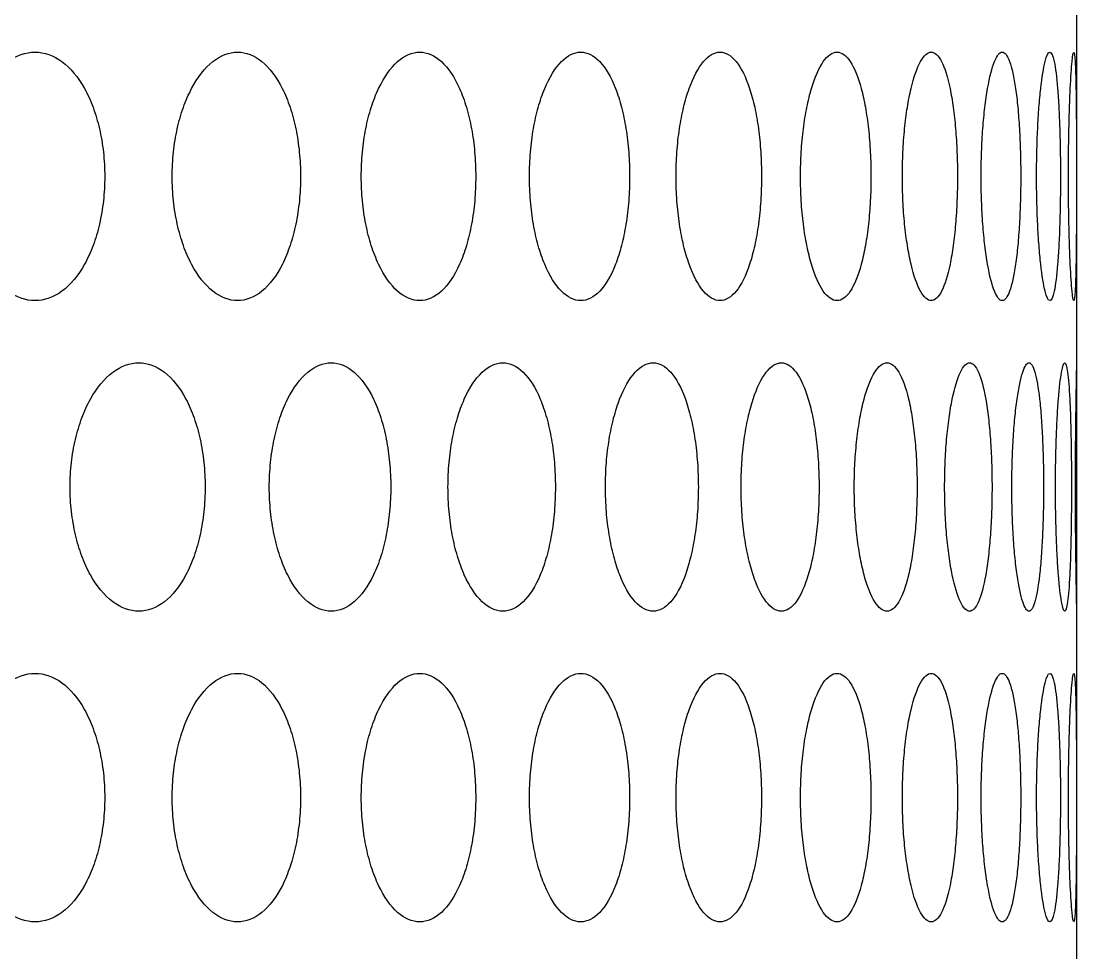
# Model space of a CAD drawing. Header units: millimetres. Extents: x 324 to 7054, y -67 to 2159.
# Drawn here: x 891.51 to 925.51, y 684 to 714 of the extents above; entities that cross this region are included whole.
import ezdxf

# ---------------------------------------------------------------- set-up
doc = ezdxf.new("R2010")
doc.units = ezdxf.units.MM
doc.header["$LTSCALE"] = 153.67
doc.layers.get('0').update_dxf_attribs({"linetype": 'CONTINUOUS'})
doc.layers.add('02___PRT_ALL_AXES', color=7, linetype='CONTINUOUS')

msp = doc.modelspace()

# ---------------------------------------------------------------- linework, layer by layer
at = {"linetype": 'Continuous'}
msp.add_line((925.51376, 232.49176), (925.51376, 776), dxfattribs=at)
at = {"layer": '02___PRT_ALL_AXES', "linetype": 'Continuous'}
for points, knots in [([(889.64509, 709), (889.64529, 709.26583), (889.67577, 709.78945), (889.81114, 710.54514), (890.02753, 711.23528), (890.41639, 712.04859), (891.05967, 712.7909), (891.96342, 713.10456), (892.85334, 712.79082), (893.47321, 712.05038), (893.84376, 711.2386), (894.04919, 710.54817), (894.17725, 709.79095), (894.20601, 709.2663), (894.20619, 709)], [0, 0, 0, 0, 0.0625, 0.125, 0.1875, 0.25, 0.375, 0.5, 0.625, 0.75, 0.8125, 0.875, 0.9375, 1, 1, 1, 1]), ([(896.38068, 709), (896.38086, 709.26583), (896.4086, 709.78945), (896.53176, 710.54514), (896.72858, 711.23528), (897.08209, 712.04859), (897.6664, 712.7909), (898.4859, 713.10456), (899.29132, 712.79082), (899.85133, 712.05038), (900.18578, 711.2386), (900.37109, 710.54817), (900.48657, 709.79095), (900.51249, 709.2663), (900.51266, 709)], [0, 0, 0, 0, 0.0625, 0.125, 0.1875, 0.25, 0.375, 0.5, 0.625, 0.75, 0.8125, 0.875, 0.9375, 1, 1, 1, 1]), ([(902.46833, 709), (902.4685, 709.26583), (902.49338, 709.78945), (902.60384, 710.54514), (902.7803, 711.23528), (903.09705, 712.04859), (903.62005, 712.7909), (904.35202, 713.10456), (905.06971, 712.79082), (905.56762, 712.05038), (905.86462, 711.2386), (906.02908, 710.54817), (906.13152, 709.79095), (906.15451, 709.2663), (906.15466, 709)], [0, 0, 0, 0, 0.0625, 0.125, 0.1875, 0.25, 0.375, 0.5, 0.625, 0.75, 0.8125, 0.875, 0.9375, 1, 1, 1, 1]), ([(907.88368, 709), (907.88383, 709.26583), (907.90576, 709.78945), (908.00308, 710.54514), (908.15847, 711.23528), (908.43719, 712.04859), (908.89679, 712.7909), (909.53829, 713.10456), (910.16539, 712.79082), (910.59919, 712.05038), (910.85757, 711.2386), (911.00052, 710.54817), (911.0895, 709.79095), (911.10947, 709.2663), (911.1096, 709)], [0, 0, 0, 0, 0.0625, 0.125, 0.1875, 0.25, 0.375, 0.5, 0.625, 0.75, 0.8125, 0.875, 0.9375, 1, 1, 1, 1]), ([(912.60505, 709), (912.60518, 709.26583), (912.62407, 709.78945), (912.70786, 710.54514), (912.84155, 711.23528), (913.08114, 712.04859), (913.47549, 712.7909), (914.02396, 713.10456), (914.55796, 712.79082), (914.92592, 712.05038), (915.14464, 711.2386), (915.2655, 710.54817), (915.34067, 709.79095), (915.35753, 709.2663), (915.35764, 709)], [0, 0, 0, 0, 0.0625, 0.125, 0.1875, 0.25, 0.375, 0.5, 0.625, 0.75, 0.8125, 0.875, 0.9375, 1, 1, 1, 1]), ([(916.61355, 709), (916.61365, 709.26583), (916.62942, 709.78945), (916.69935, 710.54514), (916.81082, 711.23528), (917.0103, 712.04859), (917.33783, 712.7909), (917.79107, 713.10456), (918.22982, 712.79082), (918.53048, 712.05038), (918.70866, 711.2386), (918.80695, 710.54817), (918.86801, 709.79095), (918.8817, 709.2663), (918.88179, 709)], [0, 0, 0, 0, 0.0625, 0.125, 0.1875, 0.25, 0.375, 0.5, 0.625, 0.75, 0.8125, 0.875, 0.9375, 1, 1, 1, 1]), ([(919.89311, 709), (919.8932, 709.26583), (919.90579, 709.78945), (919.96157, 710.54514), (920.05037, 711.23528), (920.20895, 712.04859), (920.46835, 712.7909), (920.82455, 713.10456), (921.1663, 712.79082), (921.39844, 712.05038), (921.53537, 711.2386), (921.6107, 710.54817), (921.6574, 709.79095), (921.66786, 709.2663), (921.66793, 709)], [0, 0, 0, 0, 0.0625, 0.125, 0.1875, 0.25, 0.375, 0.5, 0.625, 0.75, 0.8125, 0.875, 0.9375, 1, 1, 1, 1]), ([(922.43063, 709), (922.43069, 709.26583), (922.44005, 709.78945), (922.48147, 710.54514), (922.54723, 711.23528), (922.66429, 712.04859), (922.85451, 712.7909), (923.11224, 713.10456), (923.35562, 712.79082), (923.51833, 712.05038), (923.61345, 711.2386), (923.66551, 710.54817), (923.69768, 709.79095), (923.70487, 709.2663), (923.70491, 709)], [0, 0, 0, 0, 0.0625, 0.125, 0.1875, 0.25, 0.375, 0.5, 0.625, 0.75, 0.8125, 0.875, 0.9375, 1, 1, 1, 1]), ([(924.21593, 709), (924.21597, 709.26583), (924.22206, 709.78945), (924.24895, 710.54514), (924.29143, 711.23528), (924.36647, 712.04859), (924.48676, 712.7909), (924.645, 713.10456), (924.78904, 712.79082), (924.88165, 712.05038), (924.93459, 711.2386), (924.96318, 710.54817), (924.98067, 709.79095), (924.98456, 709.2663), (924.98459, 709)], [0, 0, 0, 0, 0.0625, 0.125, 0.1875, 0.25, 0.375, 0.5, 0.625, 0.75, 0.8125, 0.875, 0.9375, 1, 1, 1, 1]), ([(925.24188, 709), (925.2419, 709.26583), (925.2447, 709.78945), (925.25694, 710.54514), (925.27596, 711.23528), (925.3087, 712.04859), (925.35857, 712.7909), (925.41668, 713.10456), (925.4608, 712.79082), (925.48295, 712.05038), (925.49349, 711.2386), (925.4985, 710.54817), (925.50125, 709.79095), (925.50183, 709.2663), (925.50183, 709)], [0, 0, 0, 0, 0.0625, 0.125, 0.1875, 0.25, 0.375, 0.5, 0.625, 0.75, 0.8125, 0.875, 0.9375, 1, 1, 1, 1]), ([(894.20619, 709), (894.206, 708.73417), (894.17735, 708.21055), (894.04983, 707.45486), (893.84501, 706.76472), (893.47446, 705.95141), (892.85405, 705.2091), (891.96172, 704.89544), (891.06037, 705.20918), (890.41769, 705.94962), (890.02884, 706.7614), (889.81181, 707.45183), (889.67589, 708.20905), (889.64529, 708.7337), (889.64509, 709)], [0, 0, 0, 0, 0.0625, 0.125, 0.1875, 0.25, 0.375, 0.5, 0.625, 0.75, 0.8125, 0.875, 0.9375, 1, 1, 1, 1]), ([(900.51266, 709), (900.51249, 708.73417), (900.48666, 708.21055), (900.37166, 707.45486), (900.1869, 706.76472), (899.85246, 705.95141), (899.29196, 705.2091), (898.48436, 704.89544), (897.66704, 705.20918), (897.08327, 705.94962), (896.72977, 706.7614), (896.53237, 707.45183), (896.4087, 708.20905), (896.38086, 708.7337), (896.38068, 709)], [0, 0, 0, 0, 0.0625, 0.125, 0.1875, 0.25, 0.375, 0.5, 0.625, 0.75, 0.8125, 0.875, 0.9375, 1, 1, 1, 1]), ([(906.15466, 709), (906.15451, 708.73417), (906.1316, 708.21055), (906.02959, 707.45486), (905.86562, 706.76472), (905.56862, 705.95141), (905.07028, 705.2091), (904.35064, 704.89544), (903.62062, 705.20918), (903.09811, 705.94962), (902.78136, 706.7614), (902.60439, 707.45183), (902.49347, 708.20905), (902.46849, 708.7337), (902.46833, 709)], [0, 0, 0, 0, 0.0625, 0.125, 0.1875, 0.25, 0.375, 0.5, 0.625, 0.75, 0.8125, 0.875, 0.9375, 1, 1, 1, 1]), ([(911.1096, 709), (911.10946, 708.73417), (911.08957, 708.21055), (911.00096, 707.45486), (910.85844, 706.76472), (910.60007, 705.95141), (910.16589, 705.2091), (909.53709, 704.89544), (908.89728, 705.20918), (908.43813, 705.94962), (908.15941, 706.7614), (908.00357, 707.45183), (907.90584, 708.20905), (907.88383, 708.7337), (907.88368, 709)], [0, 0, 0, 0, 0.0625, 0.125, 0.1875, 0.25, 0.375, 0.5, 0.625, 0.75, 0.8125, 0.875, 0.9375, 1, 1, 1, 1]), ([(915.35764, 709), (915.35753, 708.73417), (915.34073, 708.21055), (915.26587, 707.45486), (915.14537, 706.76472), (914.92666, 705.95141), (914.55838, 705.2091), (914.02293, 704.89544), (913.47591, 705.20918), (913.08194, 705.94962), (912.84236, 706.7614), (912.70828, 707.45183), (912.62414, 708.20905), (912.60518, 708.7337), (912.60505, 709)], [0, 0, 0, 0, 0.0625, 0.125, 0.1875, 0.25, 0.375, 0.5, 0.625, 0.75, 0.8125, 0.875, 0.9375, 1, 1, 1, 1]), ([(918.88179, 709), (918.88169, 708.73417), (918.86806, 708.21055), (918.80725, 707.45486), (918.70925, 706.76472), (918.53109, 705.95141), (918.23018, 705.2091), (917.79023, 704.89544), (917.33818, 705.20918), (917.01097, 705.94962), (916.81149, 706.7614), (916.6997, 707.45183), (916.62948, 708.20905), (916.61365, 708.7337), (916.61355, 709)], [0, 0, 0, 0, 0.0625, 0.125, 0.1875, 0.25, 0.375, 0.5, 0.625, 0.75, 0.8125, 0.875, 0.9375, 1, 1, 1, 1]), ([(921.66793, 709), (921.66786, 708.73417), (921.65744, 708.21055), (921.61093, 707.45486), (921.53582, 706.76472), (921.39891, 705.95141), (921.16657, 705.2091), (920.82389, 704.89544), (920.46862, 705.20918), (920.20948, 705.94962), (920.0509, 706.7614), (919.96185, 707.45183), (919.90583, 708.20905), (919.8932, 708.7337), (919.89311, 709)], [0, 0, 0, 0, 0.0625, 0.125, 0.1875, 0.25, 0.375, 0.5, 0.625, 0.75, 0.8125, 0.875, 0.9375, 1, 1, 1, 1]), ([(923.70491, 709), (923.70487, 708.73417), (923.69771, 708.21055), (923.66567, 707.45486), (923.61377, 706.76472), (923.51865, 705.95141), (923.35582, 705.2091), (923.11177, 704.89544), (922.8547, 705.20918), (922.66467, 705.94962), (922.54763, 706.7614), (922.48167, 707.45183), (922.44008, 708.20905), (922.43069, 708.7337), (922.43063, 709)], [0, 0, 0, 0, 0.0625, 0.125, 0.1875, 0.25, 0.375, 0.5, 0.625, 0.75, 0.8125, 0.875, 0.9375, 1, 1, 1, 1]), ([(924.98459, 709), (924.98456, 708.73417), (924.98069, 708.21055), (924.96327, 707.45486), (924.93476, 706.76472), (924.88183, 705.95141), (924.78916, 705.2091), (924.64471, 704.89544), (924.48688, 705.20918), (924.36672, 705.94962), (924.29168, 706.7614), (924.24908, 707.45183), (924.22209, 708.20905), (924.21597, 708.7337), (924.21593, 709)], [0, 0, 0, 0, 0.0625, 0.125, 0.1875, 0.25, 0.375, 0.5, 0.625, 0.75, 0.8125, 0.875, 0.9375, 1, 1, 1, 1]), ([(925.50183, 709), (925.50183, 708.73417), (925.50126, 708.21055), (925.49851, 707.45486), (925.49353, 706.76472), (925.48299, 705.95141), (925.46084, 705.2091), (925.41658, 704.89544), (925.35861, 705.20918), (925.30881, 705.94962), (925.27607, 706.7614), (925.257, 707.45183), (925.24471, 708.20905), (925.2419, 708.7337), (925.24188, 709)], [0, 0, 0, 0, 0.0625, 0.125, 0.1875, 0.25, 0.375, 0.5, 0.625, 0.75, 0.8125, 0.875, 0.9375, 1, 1, 1, 1]), ([(893.09225, 699), (893.09244, 699.26583), (893.12157, 699.78945), (893.25089, 700.54514), (893.4576, 701.23528), (893.82897, 702.04859), (894.44308, 702.7909), (895.30513, 703.10456), (896.15323, 702.79082), (896.74346, 702.05038), (897.09614, 701.2386), (897.29161, 700.54817), (897.41344, 699.79095), (897.44079, 699.2663), (897.44097, 699)], [0, 0, 0, 0, 0.0625, 0.125, 0.1875, 0.25, 0.375, 0.5, 0.625, 0.75, 0.8125, 0.875, 0.9375, 1, 1, 1, 1]), ([(899.50708, 699), (899.50726, 699.26583), (899.53358, 699.78945), (899.65045, 700.54514), (899.83718, 701.23528), (900.17248, 702.04859), (900.72641, 702.7909), (901.50253, 703.10456), (902.26447, 702.79082), (902.79369, 702.05038), (903.10958, 701.2386), (903.28455, 700.54817), (903.39356, 699.79095), (903.41804, 699.2663), (903.4182, 699)], [0, 0, 0, 0, 0.0625, 0.125, 0.1875, 0.25, 0.375, 0.5, 0.625, 0.75, 0.8125, 0.875, 0.9375, 1, 1, 1, 1]), ([(905.26146, 699), (905.26162, 699.26583), (905.28504, 699.78945), (905.38898, 700.54514), (905.55498, 701.23528), (905.85288, 702.04859), (906.34442, 702.7909), (907.0315, 703.10456), (907.70423, 702.79082), (908.17032, 702.05038), (908.44815, 701.2386), (908.60193, 700.54817), (908.69768, 699.79095), (908.71917, 699.2663), (908.71932, 699)], [0, 0, 0, 0, 0.0625, 0.125, 0.1875, 0.25, 0.375, 0.5, 0.625, 0.75, 0.8125, 0.875, 0.9375, 1, 1, 1, 1]), ([(910.33236, 699), (910.3325, 699.26583), (910.35292, 699.78945), (910.44352, 700.54514), (910.58813, 701.23528), (910.84742, 702.04859), (911.27461, 702.7909), (911.86989, 703.10456), (912.45073, 702.79082), (912.85181, 702.05038), (913.09048, 701.2386), (913.22245, 700.54817), (913.30457, 699.79095), (913.32299, 699.2663), (913.32311, 699)], [0, 0, 0, 0, 0.0625, 0.125, 0.1875, 0.25, 0.375, 0.5, 0.625, 0.75, 0.8125, 0.875, 0.9375, 1, 1, 1, 1]), ([(914.69948, 699), (914.6996, 699.26583), (914.71693, 699.78945), (914.79383, 700.54514), (914.91648, 701.23528), (915.13612, 702.04859), (915.49724, 702.7909), (915.99835, 703.10456), (916.48496, 702.79082), (916.81944, 702.05038), (917.01799, 701.2386), (917.12762, 700.54817), (917.19577, 699.79095), (917.21105, 699.2663), (917.21115, 699)], [0, 0, 0, 0, 0.0625, 0.125, 0.1875, 0.25, 0.375, 0.5, 0.625, 0.75, 0.8125, 0.875, 0.9375, 1, 1, 1, 1]), ([(918.34533, 699), (918.34543, 699.26583), (918.35962, 699.78945), (918.4225, 700.54514), (918.52269, 701.23528), (918.70181, 702.04859), (918.99542, 702.7909), (919.40034, 703.10456), (919.79079, 702.79082), (920.05733, 702.05038), (920.21495, 701.2386), (920.30181, 700.54817), (920.35572, 699.79095), (920.3678, 699.2663), (920.36787, 699)], [0, 0, 0, 0, 0.0625, 0.125, 0.1875, 0.25, 0.375, 0.5, 0.625, 0.75, 0.8125, 0.875, 0.9375, 1, 1, 1, 1]), ([(921.25533, 699), (921.25541, 699.26583), (921.26638, 699.78945), (921.31501, 700.54514), (921.39233, 701.23528), (921.53022, 702.04859), (921.75514, 702.7909), (922.06226, 703.10456), (922.35497, 702.79082), (922.5525, 702.05038), (922.66858, 701.2386), (922.73231, 700.54817), (922.77176, 699.79095), (922.78059, 699.2663), (922.78065, 699)], [0, 0, 0, 0, 0.0625, 0.125, 0.1875, 0.25, 0.375, 0.5, 0.625, 0.75, 0.8125, 0.875, 0.9375, 1, 1, 1, 1]), ([(923.41782, 699), (923.41788, 699.26583), (923.4256, 699.78945), (923.45977, 700.54514), (923.51392, 701.23528), (923.61002, 702.04859), (923.76535, 702.7909), (923.97344, 703.10456), (924.16725, 702.79082), (924.29497, 702.05038), (924.36904, 701.2386), (924.40939, 700.54817), (924.43423, 699.79095), (924.43977, 699.2663), (924.43981, 699)], [0, 0, 0, 0, 0.0625, 0.125, 0.1875, 0.25, 0.375, 0.5, 0.625, 0.75, 0.8125, 0.875, 0.9375, 1, 1, 1, 1]), ([(924.82416, 699), (924.82419, 699.26583), (924.82863, 699.78945), (924.8482, 700.54514), (924.87897, 701.23528), (924.93289, 702.04859), (925.01801, 702.7909), (925.12624, 703.10456), (925.22036, 702.79082), (925.27777, 702.05038), (925.30953, 701.2386), (925.32634, 700.54817), (925.33647, 699.79095), (925.3387, 699.2663), (925.33872, 699)], [0, 0, 0, 0, 0.0625, 0.125, 0.1875, 0.25, 0.375, 0.5, 0.625, 0.75, 0.8125, 0.875, 0.9375, 1, 1, 1, 1]), ([(925.4687, 699), (925.4687, 699.26583), (925.46985, 699.78945), (925.47475, 700.54514), (925.482, 701.23528), (925.49353, 702.04859), (925.50811, 702.7909), (925.51359, 703.0079), (925.51376, 702.9994), (925.51376, 702.99821)], [0, 0, 0, 0, 0.12268473, 0.24536945, 0.36805418, 0.49073891, 0.73610836, 0.98147781, 1, 1, 1, 1]), ([(897.44097, 699), (897.44079, 698.73417), (897.41354, 698.21055), (897.29221, 697.45486), (897.09732, 696.76472), (896.74465, 695.95141), (896.1539, 695.2091), (895.30351, 694.89544), (894.44375, 695.20918), (893.83022, 695.94962), (893.45885, 696.7614), (893.25154, 697.45183), (893.12168, 698.20905), (893.09244, 698.7337), (893.09225, 699)], [0, 0, 0, 0, 0.0625, 0.125, 0.1875, 0.25, 0.375, 0.5, 0.625, 0.75, 0.8125, 0.875, 0.9375, 1, 1, 1, 1]), ([(903.4182, 699), (903.41803, 698.73417), (903.39365, 698.21055), (903.2851, 697.45486), (903.11064, 696.76472), (902.79476, 695.95141), (902.26508, 695.2091), (901.50107, 694.89544), (900.72701, 695.20918), (900.1736, 695.94962), (899.83831, 696.7614), (899.65103, 697.45183), (899.53368, 698.20905), (899.50725, 698.7337), (899.50708, 699)], [0, 0, 0, 0, 0.0625, 0.125, 0.1875, 0.25, 0.375, 0.5, 0.625, 0.75, 0.8125, 0.875, 0.9375, 1, 1, 1, 1]), ([(908.71932, 699), (908.71917, 698.73417), (908.69776, 698.21055), (908.6024, 697.45486), (908.44908, 696.76472), (908.17126, 695.95141), (907.70477, 695.2091), (907.03021, 694.89544), (906.34495, 695.20918), (905.85387, 695.94962), (905.55599, 696.7614), (905.3895, 697.45183), (905.28512, 698.20905), (905.26162, 698.7337), (905.26146, 699)], [0, 0, 0, 0, 0.0625, 0.125, 0.1875, 0.25, 0.375, 0.5, 0.625, 0.75, 0.8125, 0.875, 0.9375, 1, 1, 1, 1]), ([(913.32311, 699), (913.32299, 698.73417), (913.30463, 698.21055), (913.22286, 697.45486), (913.09128, 696.76472), (912.85262, 695.95141), (912.45119, 695.2091), (911.86877, 694.89544), (911.27507, 695.20918), (910.84829, 695.94962), (910.58901, 696.7614), (910.44397, 697.45183), (910.35299, 698.20905), (910.3325, 698.7337), (910.33236, 699)], [0, 0, 0, 0, 0.0625, 0.125, 0.1875, 0.25, 0.375, 0.5, 0.625, 0.75, 0.8125, 0.875, 0.9375, 1, 1, 1, 1]), ([(917.21115, 699), (917.21105, 698.73417), (917.19583, 698.21055), (917.12796, 697.45486), (917.01865, 696.76472), (916.82012, 695.95141), (916.48535, 695.2091), (915.99741, 694.89544), (915.49763, 695.20918), (915.13686, 695.94962), (914.91722, 696.7614), (914.79422, 697.45183), (914.717, 698.20905), (914.69959, 698.7337), (914.69948, 699)], [0, 0, 0, 0, 0.0625, 0.125, 0.1875, 0.25, 0.375, 0.5, 0.625, 0.75, 0.8125, 0.875, 0.9375, 1, 1, 1, 1]), ([(920.36787, 699), (920.36779, 698.73417), (920.35576, 698.21055), (920.30207, 697.45486), (920.21548, 696.76472), (920.05786, 695.95141), (919.7911, 695.2091), (919.39959, 694.89544), (918.99573, 695.20918), (918.70241, 695.94962), (918.52329, 696.7614), (918.42282, 697.45183), (918.35967, 698.20905), (918.34543, 698.7337), (918.34533, 699)], [0, 0, 0, 0, 0.0625, 0.125, 0.1875, 0.25, 0.375, 0.5, 0.625, 0.75, 0.8125, 0.875, 0.9375, 1, 1, 1, 1]), ([(922.78065, 699), (922.78059, 698.73417), (922.77179, 698.21055), (922.7325, 697.45486), (922.66896, 696.76472), (922.55289, 695.95141), (922.35521, 695.2091), (922.06169, 694.89544), (921.75537, 695.20918), (921.53068, 695.94962), (921.3928, 696.7614), (921.31525, 697.45183), (921.26643, 698.20905), (921.2554, 698.7337), (921.25533, 699)], [0, 0, 0, 0, 0.0625, 0.125, 0.1875, 0.25, 0.375, 0.5, 0.625, 0.75, 0.8125, 0.875, 0.9375, 1, 1, 1, 1]), ([(924.43981, 699), (924.43977, 698.73417), (924.43425, 698.21055), (924.40951, 697.45486), (924.36928, 696.76472), (924.29523, 695.95141), (924.16741, 695.2091), (923.97306, 694.89544), (923.76551, 695.20918), (923.61034, 695.94962), (923.51425, 696.7614), (923.45994, 697.45183), (923.42563, 698.20905), (923.41788, 698.7337), (923.41782, 699)], [0, 0, 0, 0, 0.0625, 0.125, 0.1875, 0.25, 0.375, 0.5, 0.625, 0.75, 0.8125, 0.875, 0.9375, 1, 1, 1, 1]), ([(925.33872, 699), (925.3387, 698.73417), (925.33648, 698.21055), (925.32639, 697.45486), (925.30963, 696.76472), (925.27789, 695.95141), (925.22044, 695.2091), (925.12605, 694.89544), (925.01809, 695.20918), (924.93307, 695.94962), (924.87915, 696.7614), (924.8483, 697.45183), (924.82865, 698.20905), (924.82419, 698.7337), (924.82416, 699)], [0, 0, 0, 0, 0.0625, 0.125, 0.1875, 0.25, 0.375, 0.5, 0.625, 0.75, 0.8125, 0.875, 0.9375, 1, 1, 1, 1]), ([(925.51376, 695.00183), (925.51376, 695.00062), (925.51359, 694.99202), (925.50811, 695.20918), (925.49357, 695.94962), (925.48204, 696.7614), (925.47477, 697.45183), (925.46985, 698.20905), (925.4687, 698.7337), (925.4687, 699)], [0, 0, 0, 0, 0.0187605, 0.26407038, 0.50938025, 0.63203519, 0.75469013, 0.87734506, 1, 1, 1, 1]), ([(889.64509, 689), (889.64529, 689.26583), (889.67577, 689.78945), (889.81114, 690.54514), (890.02753, 691.23528), (890.41639, 692.04859), (891.05967, 692.7909), (891.96342, 693.10456), (892.85334, 692.79082), (893.47321, 692.05038), (893.84376, 691.2386), (894.04919, 690.54817), (894.17725, 689.79095), (894.20601, 689.2663), (894.20619, 689)], [0, 0, 0, 0, 0.0625, 0.125, 0.1875, 0.25, 0.375, 0.5, 0.625, 0.75, 0.8125, 0.875, 0.9375, 1, 1, 1, 1]), ([(896.38068, 689), (896.38086, 689.26583), (896.4086, 689.78945), (896.53176, 690.54514), (896.72858, 691.23528), (897.08209, 692.04859), (897.6664, 692.7909), (898.4859, 693.10456), (899.29132, 692.79082), (899.85133, 692.05038), (900.18578, 691.2386), (900.37109, 690.54817), (900.48657, 689.79095), (900.51249, 689.2663), (900.51266, 689)], [0, 0, 0, 0, 0.0625, 0.125, 0.1875, 0.25, 0.375, 0.5, 0.625, 0.75, 0.8125, 0.875, 0.9375, 1, 1, 1, 1]), ([(902.46833, 689), (902.4685, 689.26583), (902.49338, 689.78945), (902.60384, 690.54514), (902.7803, 691.23528), (903.09705, 692.04859), (903.62005, 692.7909), (904.35202, 693.10456), (905.06971, 692.79082), (905.56762, 692.05038), (905.86462, 691.2386), (906.02908, 690.54817), (906.13152, 689.79095), (906.15451, 689.2663), (906.15466, 689)], [0, 0, 0, 0, 0.0625, 0.125, 0.1875, 0.25, 0.375, 0.5, 0.625, 0.75, 0.8125, 0.875, 0.9375, 1, 1, 1, 1]), ([(907.88368, 689), (907.88383, 689.26583), (907.90576, 689.78945), (908.00308, 690.54514), (908.15847, 691.23528), (908.43719, 692.04859), (908.89679, 692.7909), (909.53829, 693.10456), (910.16539, 692.79082), (910.59919, 692.05038), (910.85757, 691.2386), (911.00052, 690.54817), (911.0895, 689.79095), (911.10947, 689.2663), (911.1096, 689)], [0, 0, 0, 0, 0.0625, 0.125, 0.1875, 0.25, 0.375, 0.5, 0.625, 0.75, 0.8125, 0.875, 0.9375, 1, 1, 1, 1]), ([(912.60505, 689), (912.60518, 689.26583), (912.62407, 689.78945), (912.70786, 690.54514), (912.84155, 691.23528), (913.08114, 692.04859), (913.47549, 692.7909), (914.02396, 693.10456), (914.55796, 692.79082), (914.92592, 692.05038), (915.14464, 691.2386), (915.2655, 690.54817), (915.34067, 689.79095), (915.35753, 689.2663), (915.35764, 689)], [0, 0, 0, 0, 0.0625, 0.125, 0.1875, 0.25, 0.375, 0.5, 0.625, 0.75, 0.8125, 0.875, 0.9375, 1, 1, 1, 1]), ([(916.61355, 689), (916.61365, 689.26583), (916.62942, 689.78945), (916.69935, 690.54514), (916.81082, 691.23528), (917.0103, 692.04859), (917.33783, 692.7909), (917.79107, 693.10456), (918.22982, 692.79082), (918.53048, 692.05038), (918.70866, 691.2386), (918.80695, 690.54817), (918.86801, 689.79095), (918.8817, 689.2663), (918.88179, 689)], [0, 0, 0, 0, 0.0625, 0.125, 0.1875, 0.25, 0.375, 0.5, 0.625, 0.75, 0.8125, 0.875, 0.9375, 1, 1, 1, 1]), ([(919.89311, 689), (919.8932, 689.26583), (919.90579, 689.78945), (919.96157, 690.54514), (920.05037, 691.23528), (920.20895, 692.04859), (920.46835, 692.7909), (920.82455, 693.10456), (921.1663, 692.79082), (921.39844, 692.05038), (921.53537, 691.2386), (921.6107, 690.54817), (921.6574, 689.79095), (921.66786, 689.2663), (921.66793, 689)], [0, 0, 0, 0, 0.0625, 0.125, 0.1875, 0.25, 0.375, 0.5, 0.625, 0.75, 0.8125, 0.875, 0.9375, 1, 1, 1, 1]), ([(922.43063, 689), (922.43069, 689.26583), (922.44005, 689.78945), (922.48147, 690.54514), (922.54723, 691.23528), (922.66429, 692.04859), (922.85451, 692.7909), (923.11224, 693.10456), (923.35562, 692.79082), (923.51833, 692.05038), (923.61345, 691.2386), (923.66551, 690.54817), (923.69768, 689.79095), (923.70487, 689.2663), (923.70491, 689)], [0, 0, 0, 0, 0.0625, 0.125, 0.1875, 0.25, 0.375, 0.5, 0.625, 0.75, 0.8125, 0.875, 0.9375, 1, 1, 1, 1]), ([(924.21593, 689), (924.21597, 689.26583), (924.22206, 689.78945), (924.24895, 690.54514), (924.29143, 691.23528), (924.36647, 692.04859), (924.48676, 692.7909), (924.645, 693.10456), (924.78904, 692.79082), (924.88165, 692.05038), (924.93459, 691.2386), (924.96318, 690.54817), (924.98067, 689.79095), (924.98456, 689.2663), (924.98459, 689)], [0, 0, 0, 0, 0.0625, 0.125, 0.1875, 0.25, 0.375, 0.5, 0.625, 0.75, 0.8125, 0.875, 0.9375, 1, 1, 1, 1]), ([(925.24188, 689), (925.2419, 689.26583), (925.2447, 689.78945), (925.25694, 690.54514), (925.27596, 691.23528), (925.3087, 692.04859), (925.35857, 692.7909), (925.41668, 693.10456), (925.4608, 692.79082), (925.48295, 692.05038), (925.49349, 691.2386), (925.4985, 690.54817), (925.50125, 689.79095), (925.50183, 689.2663), (925.50183, 689)], [0, 0, 0, 0, 0.0625, 0.125, 0.1875, 0.25, 0.375, 0.5, 0.625, 0.75, 0.8125, 0.875, 0.9375, 1, 1, 1, 1]), ([(894.20619, 689), (894.206, 688.73417), (894.17735, 688.21055), (894.04983, 687.45486), (893.84501, 686.76472), (893.47446, 685.95141), (892.85405, 685.2091), (891.96172, 684.89544), (891.06037, 685.20918), (890.41769, 685.94962), (890.02884, 686.7614), (889.81181, 687.45183), (889.67589, 688.20905), (889.64529, 688.7337), (889.64509, 689)], [0, 0, 0, 0, 0.0625, 0.125, 0.1875, 0.25, 0.375, 0.5, 0.625, 0.75, 0.8125, 0.875, 0.9375, 1, 1, 1, 1]), ([(900.51266, 689), (900.51249, 688.73417), (900.48666, 688.21055), (900.37166, 687.45486), (900.1869, 686.76472), (899.85246, 685.95141), (899.29196, 685.2091), (898.48436, 684.89544), (897.66704, 685.20918), (897.08327, 685.94962), (896.72977, 686.7614), (896.53237, 687.45183), (896.4087, 688.20905), (896.38086, 688.7337), (896.38068, 689)], [0, 0, 0, 0, 0.0625, 0.125, 0.1875, 0.25, 0.375, 0.5, 0.625, 0.75, 0.8125, 0.875, 0.9375, 1, 1, 1, 1]), ([(906.15466, 689), (906.15451, 688.73417), (906.1316, 688.21055), (906.02959, 687.45486), (905.86562, 686.76472), (905.56862, 685.95141), (905.07028, 685.2091), (904.35064, 684.89544), (903.62062, 685.20918), (903.09811, 685.94962), (902.78136, 686.7614), (902.60439, 687.45183), (902.49347, 688.20905), (902.46849, 688.7337), (902.46833, 689)], [0, 0, 0, 0, 0.0625, 0.125, 0.1875, 0.25, 0.375, 0.5, 0.625, 0.75, 0.8125, 0.875, 0.9375, 1, 1, 1, 1]), ([(911.1096, 689), (911.10946, 688.73417), (911.08957, 688.21055), (911.00096, 687.45486), (910.85844, 686.76472), (910.60007, 685.95141), (910.16589, 685.2091), (909.53709, 684.89544), (908.89728, 685.20918), (908.43813, 685.94962), (908.15941, 686.7614), (908.00357, 687.45183), (907.90584, 688.20905), (907.88383, 688.7337), (907.88368, 689)], [0, 0, 0, 0, 0.0625, 0.125, 0.1875, 0.25, 0.375, 0.5, 0.625, 0.75, 0.8125, 0.875, 0.9375, 1, 1, 1, 1]), ([(915.35764, 689), (915.35753, 688.73417), (915.34073, 688.21055), (915.26587, 687.45486), (915.14537, 686.76472), (914.92666, 685.95141), (914.55838, 685.2091), (914.02293, 684.89544), (913.47591, 685.20918), (913.08194, 685.94962), (912.84236, 686.7614), (912.70828, 687.45183), (912.62414, 688.20905), (912.60518, 688.7337), (912.60505, 689)], [0, 0, 0, 0, 0.0625, 0.125, 0.1875, 0.25, 0.375, 0.5, 0.625, 0.75, 0.8125, 0.875, 0.9375, 1, 1, 1, 1]), ([(918.88179, 689), (918.88169, 688.73417), (918.86806, 688.21055), (918.80725, 687.45486), (918.70925, 686.76472), (918.53109, 685.95141), (918.23018, 685.2091), (917.79023, 684.89544), (917.33818, 685.20918), (917.01097, 685.94962), (916.81149, 686.7614), (916.6997, 687.45183), (916.62948, 688.20905), (916.61365, 688.7337), (916.61355, 689)], [0, 0, 0, 0, 0.0625, 0.125, 0.1875, 0.25, 0.375, 0.5, 0.625, 0.75, 0.8125, 0.875, 0.9375, 1, 1, 1, 1]), ([(921.66793, 689), (921.66786, 688.73417), (921.65744, 688.21055), (921.61093, 687.45486), (921.53582, 686.76472), (921.39891, 685.95141), (921.16657, 685.2091), (920.82389, 684.89544), (920.46862, 685.20918), (920.20948, 685.94962), (920.0509, 686.7614), (919.96185, 687.45183), (919.90583, 688.20905), (919.8932, 688.7337), (919.89311, 689)], [0, 0, 0, 0, 0.0625, 0.125, 0.1875, 0.25, 0.375, 0.5, 0.625, 0.75, 0.8125, 0.875, 0.9375, 1, 1, 1, 1]), ([(923.70491, 689), (923.70487, 688.73417), (923.69771, 688.21055), (923.66567, 687.45486), (923.61377, 686.76472), (923.51865, 685.95141), (923.35582, 685.2091), (923.11177, 684.89544), (922.8547, 685.20918), (922.66467, 685.94962), (922.54763, 686.7614), (922.48167, 687.45183), (922.44008, 688.20905), (922.43069, 688.7337), (922.43063, 689)], [0, 0, 0, 0, 0.0625, 0.125, 0.1875, 0.25, 0.375, 0.5, 0.625, 0.75, 0.8125, 0.875, 0.9375, 1, 1, 1, 1]), ([(924.98459, 689), (924.98456, 688.73417), (924.98069, 688.21055), (924.96327, 687.45486), (924.93476, 686.76472), (924.88183, 685.95141), (924.78916, 685.2091), (924.64471, 684.89544), (924.48688, 685.20918), (924.36672, 685.94962), (924.29168, 686.7614), (924.24908, 687.45183), (924.22209, 688.20905), (924.21597, 688.7337), (924.21593, 689)], [0, 0, 0, 0, 0.0625, 0.125, 0.1875, 0.25, 0.375, 0.5, 0.625, 0.75, 0.8125, 0.875, 0.9375, 1, 1, 1, 1]), ([(925.50183, 689), (925.50183, 688.73417), (925.50126, 688.21055), (925.49851, 687.45486), (925.49353, 686.76472), (925.48299, 685.95141), (925.46084, 685.2091), (925.41658, 684.89544), (925.35861, 685.20918), (925.30881, 685.94962), (925.27607, 686.7614), (925.257, 687.45183), (925.24471, 688.20905), (925.2419, 688.7337), (925.24188, 689)], [0, 0, 0, 0, 0.0625, 0.125, 0.1875, 0.25, 0.375, 0.5, 0.625, 0.75, 0.8125, 0.875, 0.9375, 1, 1, 1, 1])]:
    msp.add_open_spline(points, degree=3, knots=knots, dxfattribs=at)

doc.saveas('drawing.dxf')
